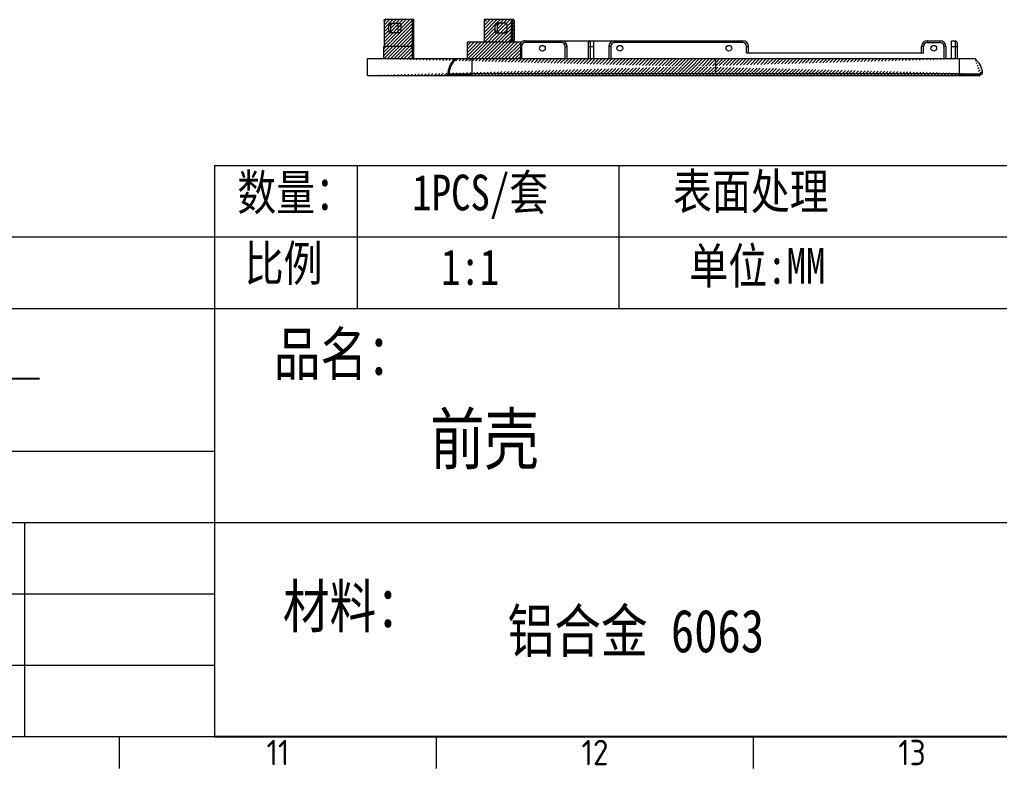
# Model space of a CAD drawing. Header units: inches. Extents: x 26991 to 28396, y -1342 to -349.
# Drawn here: x 27834.7 to 28092.8, y -1316.5 to -1119.4 of the extents above; entities that cross this region are included whole.
import ezdxf
from ezdxf.enums import TextEntityAlignment as Align

# ---------------------------------------------------------------- set-up
doc = ezdxf.new("R2010")
doc.units = ezdxf.units.IN
doc.header["$MEASUREMENT"] = 0
doc.layers.get('0').update_dxf_attribs({"lineweight": 13})
doc.layers.add('DIM', color=1, linetype='Continuous', lineweight=5)
for name, color, linetype in [('图框', 7, 'Continuous'), ('明细栏', 4, 'Continuous'), ('注释', 5, 'Continuous')]:
    doc.layers.add(name, color=color, linetype=linetype)
doc.styles.add('ISO Proportional', font='isocp.shx')
doc.styles.add('字母和汉字', font='arial.ttf', dxfattribs={"width": 0.8})
doc.styles.add('汉字专用', font='', dxfattribs={"width": 0.8})
doc.styles.get('汉字专用').set_extended_font_data('SimSun')
pattern_1 = [(45, (13162.61157168341, -894.725575413174), (-0.4419417382415922, 0.4419417382415922), [])]

msp = doc.modelspace()

# ---------------------------------------------------------------- hatches: boundary and pattern name
at = {"layer": 'DIM'}
h = msp.add_hatch(dxfattribs=at)
h.set_pattern_fill('ANSI31', color=256, scale=5, style=0)
h.set_pattern_definition(pattern_1)
h.paths.add_polyline_path([(27938.08563058124, -1126.421538282317), (27930.6614471162, -1126.421538282317), (27930.6614471162, -1129.621538281847), (27938.08563058124, -1129.621538281847)])
edge = h.paths.add_edge_path()
edge.add_spline(control_points=[(27938.13613562501, -1119.621538281887), (27938.13613562501, -1119.589372758207), (27938.12757339296, -1119.526930420557), (27938.09082504888, -1119.444944891107), (27938.03298897329, -1119.386899739227), (27937.98276121751, -1119.371538281507), (27937.95935893005, -1119.371538281507)], knot_values=[0, 0, 0, 0, 0.2876754404, 0.555407598, 0.7906994052, 1, 1, 1, 1], degree=3, periodic=0)
edge.add_line((27937.95935893005, -1119.371538281507), (27930.88829111768, -1119.371538281507))
edge.add_spline(control_points=[(27930.88829111768, -1119.371538281507), (27930.86488866385, -1119.371538281507), (27930.81466068328, -1119.386900381847), (27930.75682453022, -1119.444945538807), (27930.72007623821, -1119.526930960307), (27930.71151442272, -1119.589372951247), (27930.71151442272, -1119.621538281887)], knot_values=[0, 0, 0, 0, 0.2093021309999999, 0.4445956704999999, 0.712326228, 1, 1, 1, 1], degree=3, periodic=0)
edge.add_line((27930.71151442272, -1119.621538281886), (27930.71151442272, -1126.421538282317))
edge.add_line((27930.71151442272, -1126.421538282317), (27938.13613562501, -1126.421538282317))
edge.add_line((27938.13613562501, -1126.421538282317), (27938.13613562501, -1119.621538281879))
h.paths.add_polyline_path([(27932.54555443383, -1122.321538281927), (27931.94895128998, -1122.321538281927), (27931.94895128998, -1120.821538282187), (27932.54555443383, -1120.821538282187)], flags=16)
h.paths.add_polyline_path([(27938.57563198884, -1119.621538281887), (27938.13613562501, -1119.621538281887), (27938.13613562501, -1126.421538282317), (27938.08563058124, -1126.421538282317), (27938.08563058124, -1129.621538281847), (27938.57563198884, -1129.621538281847)])
h.paths.add_polyline_path([(27966.62673857765, -1125.321538281407), (27952.62673857796, -1125.321538281407), (27952.62673857796, -1129.621538281847), (27966.62673857765, -1129.621538281847)])
h.paths.add_polyline_path([(27964.2082528063, -1119.373851692949), (27964.18858289263, -1119.371538281507), (27957.13631448674, -1119.371538281507), (27957.09784516659, -1119.373090724427), (27957.09784516659, -1125.321538281407), (27963.58673858324, -1125.321538281407), (27963.98673858334, -1124.921538281307), (27964.2082528063, -1124.921538281307)])
h.paths.add_polyline_path([(27959.94594220597, -1122.321538281804), (27959.94594220597, -1120.821538282187), (27960.54254534982, -1120.821538282187), (27960.54254534982, -1122.321538281927)], flags=16)
h.paths.add_polyline_path([(27964.96196273271, -1119.621538281887), (27964.52246636888, -1119.621538281887), (27964.52246636888, -1124.921538281307), (27964.93673858326, -1124.921538281307), (27964.93673858326, -1125.321538281407), (27964.96196273271, -1125.321538281407)])
edge = h.paths.add_edge_path()
edge.add_spline(control_points=[(27964.96196273271, -1119.621538281887), (27964.96196273271, -1119.589372951247), (27964.95340091722, -1119.526930960307), (27964.91665262521, -1119.444945538807), (27964.85881647088, -1119.386900381847), (27964.80858849158, -1119.371538281507), (27964.78518603775, -1119.371538281507)], knot_values=[0, 0, 0, 0, 0.287673772, 0.5554043295000001, 0.790697869, 1, 1, 1, 1], degree=3, periodic=0)
edge.add_line((27964.78518603775, -1119.371538281507), (27964.2082528063, -1119.371538281507))
edge.add_line((27964.2082528063, -1119.371538281507), (27964.2082528063, -1119.373090723567))
edge.add_ellipse((27964.16891297896, -1119.621538281887), major_axis=(0.35355339119, 0), ratio=0.7071067812, start_angle=-1.4323939012683695e-07, end_angle=83.61147870136892, ccw=False)
edge.add_line((27964.52246637008, -1119.621538281887), (27964.9619627327, -1119.621538281887))
edge = h.paths.add_edge_path()
edge.add_line((27938.57563198884, -1119.373090724427), (27938.53716266869, -1119.371538281507))
edge.add_line((27938.53716266869, -1119.371538281507), (27938.06435600977, -1119.371538281507))
edge.add_spline(control_points=[(27938.13613562501, -1119.621538281887), (27938.13613562501, -1119.589372758207), (27938.12757339296, -1119.526930420557), (27938.09082504888, -1119.444944891107), (27938.03298897329, -1119.386899739227), (27937.98276121751, -1119.371538281507), (27937.95935893005, -1119.371538281507)], knot_values=[0, 0, 0, 0, 0.2876754404, 0.555407598, 0.7906994052, 1, 1, 1, 1], degree=3, periodic=0)
edge.add_line((27938.15860413887, -1119.621538281887), (27938.57563198884, -1119.621538281887))
edge.add_line((27938.57563198884, -1119.621538281887), (27938.57563198884, -1119.373090724427))
h = msp.add_hatch(dxfattribs=at)
h.set_pattern_fill('ANSI31', color=256, scale=5, style=0)
h.set_pattern_definition(pattern_1)
edge = h.paths.add_edge_path()
edge.add_arc((28087.58413412237, -1133.957387950237), 0.16415036258, 270.0348157618958, 305.5251358561652)
edge.add_line((27926.40749217861, -1134.121538282337), (28087.58423386817, -1134.121538282337))
edge.add_line((28088.33673601315, -1133.621540112917), (28087.6794642581, -1134.091019938497))
edge.add_spline(control_points=[(28086.33673860091, -1129.621538303437), (28087.67007613743, -1130.871542252497), (28088.33674279622, -1132.204880059527), (28088.33673857728, -1133.621551728337)], knot_values=[0, 0, 0, 0, 1, 1, 1, 1], degree=3, periodic=0)
edge.add_spline(control_points=[(28086.33673857805, -1129.621538281847), (28087.67007953214, -1130.871545427497), (28088.3356538525, -1132.205023400617), (28088.33673725267, -1133.621562739237)], knot_values=[0, 0, 0, 0, 1, 1, 1, 1], degree=3, periodic=0)
edge.add_line((27926.33672883652, -1129.621538281847), (28086.33673860218, -1129.621538281847))
edge.add_line((27926.33673857869, -1134.050827603337), (27926.33673857869, -1129.621538281847))

# ---------------------------------------------------------------- linework, layer by layer
at = {"color": 7, "linetype": 'Continuous'}
for p, q in [((27930.71151442272, -1119.621538281887), (27930.71151442272, -1126.421538282317)), ((27938.5559620739, -1119.371538281507), (27930.88829111768, -1119.371538281507)), ((27932.3025046799, -1120.321538281427), (27934.77737841442, -1120.321538281427)), ((27938.13613562501, -1119.621538281887), (27938.13613562501, -1126.421538282317)), ((27938.57563198884, -1119.621538281887), (27938.13613562501, -1119.621538281887)), ((27938.57563198884, -1119.373090724427), (27938.55603598536, -1119.372299920827)), ((27938.57563198884, -1129.621538281847), (27938.57563198884, -1119.373090724427)), ((27957.09784516659, -1119.373090724427), (27957.11744117007, -1119.372299920827)), ((27957.09784516659, -1119.373090724427), (27957.09784516659, -1125.321538281407)), ((27964.78518603775, -1119.371538281507), (27957.11751508026, -1119.371538281507)), ((27962.77436933041, -1120.321538281427), (27960.29949559589, -1120.321538281427)), ((27964.18858289263, -1119.371538281507), (27964.20811942836, -1119.373836006147)), ((27964.2082528063, -1119.373090724427), (27964.2082528063, -1124.921538281307)), ((27964.52246636888, -1119.621538281887), (27964.52246636888, -1124.921538281307)), ((27964.96196273271, -1119.621538281887), (27964.52246636888, -1119.621538281887)), ((27964.96196273271, -1119.621538281887), (27964.96196273271, -1125.321538281407)), ((27931.94895128998, -1122.321538281927), (27931.94895128998, -1120.821538282187)), ((27932.54555443383, -1120.821538282187), (27931.94895128998, -1120.821538282187)), ((27931.94895128998, -1122.321538281927), (27932.54555443383, -1122.321538281927)), ((27934.77737841442, -1122.821538281417), (27932.3025046799, -1122.821538281417)), ((27932.54555443383, -1122.321538281927), (27932.54555443383, -1120.821538282187)), ((27934.31332138724, -1120.821538282187), (27934.31332138724, -1122.321538281927)), ((27935.13093180561, -1120.821538282187), (27935.13093180561, -1122.321538281927)), ((27959.94594220597, -1120.821538282187), (27959.94594220597, -1122.321538281927)), ((27960.54254534982, -1120.821538282187), (27959.94594220597, -1120.821538282187)), ((27959.94594220597, -1122.321538281927), (27960.54254534982, -1122.321538281927)), ((27960.29949559589, -1122.821538281417), (27962.77436933041, -1122.821538281417)), ((27960.54254534982, -1120.821538282187), (27960.54254534982, -1122.321538281927)), ((27963.12792272033, -1122.321538281927), (27963.12792272033, -1120.821538282187)), ((27952.62673857796, -1125.321538281407), (27952.62673857796, -1129.621538281847)), ((27966.62673857765, -1125.321538281407), (27952.62673857796, -1125.321538281407)), ((27963.58673858324, -1125.321538281407), (27963.98673858207, -1124.921538282577)), ((27963.98673858334, -1124.921538281307), (27963.98673858334, -1125.321538281407)), ((27963.98673858207, -1124.921538281307), (27964.93673858326, -1124.921538281307)), ((27964.93673858326, -1125.321538281407), (27964.93673858326, -1124.921538281307)), ((27966.62673857765, -1125.321538281407), (27966.62673857765, -1129.621538281847)), ((27967.93673858274, -1125.421538282067), (27967.93673858274, -1124.921538281307)), ((27967.93673858274, -1124.921538281307), (28025.23673857738, -1124.921538281307)), ((27977.43673858321, -1125.421538282067), (27967.93673858274, -1125.421538282067)), ((27977.43673858321, -1125.421538282067), (27977.43673858321, -1124.921538281307)), ((27984.98673858224, -1124.921538281307), (27984.48673858275, -1125.421538282067)), ((27984.48673858275, -1125.421538282067), (27984.48673858275, -1129.621538281847)), ((27984.98673858224, -1124.921538281307), (27984.98673858224, -1129.621538281847)), ((27985.93673858216, -1124.921538281307), (27985.93673858216, -1129.621538281847)), ((27991.4367385829, -1125.421538282067), (27991.4367385829, -1124.921538281307)), ((28025.23673857738, -1125.421538282067), (27991.4367385829, -1125.421538282067)), ((28025.23673857738, -1125.421538282067), (28025.23673857738, -1124.921538281307)), ((28073.83673857429, -1124.921538282577), (28077.23673858657, -1124.921538282577)), ((28073.83673857429, -1124.921538282577), (28073.83673857429, -1125.421538282067)), ((28073.83673857556, -1125.421538282067), (28077.23673859673, -1125.421538282067)), ((28077.23673858657, -1125.421538282067), (28077.23673858657, -1124.921538282577)), ((28080.23673858224, -1124.921538281307), (28081.18673858216, -1124.921538281307)), ((28080.23673858224, -1129.621538281847), (28080.23673858224, -1124.921538281307)), ((28081.68673858292, -1125.421538282067), (28081.18673858216, -1124.921538281307)), ((28081.18673858216, -1124.921538281307), (28081.18673858216, -1129.621538281847)), ((28081.68673858292, -1125.421538282067), (28081.68673858292, -1129.621538281847)), ((27938.13613562501, -1126.421538282317), (27930.66143236007, -1126.421538282317)), ((27930.6614471162, -1129.621538281847), (27930.6614471162, -1126.421538282317)), ((27938.08563058124, -1126.421538282317), (27938.08563058124, -1129.621538281847)), ((27966.93673858249, -1126.421538282317), (27966.62673857765, -1126.421538282317)), ((27966.93673858249, -1126.421538282317), (27966.93673858249, -1129.621538281847)), ((27978.43673858219, -1129.621538281847), (27978.43673858219, -1126.421538282317)), ((27978.43673858219, -1126.421538282317), (27978.93673858295, -1126.421538282317)), ((27978.93673858295, -1129.621538281847), (27978.93673858295, -1126.421538282317)), ((27984.48673858275, -1126.421538282317), (27985.93673858216, -1126.421538282317)), ((27989.93673858316, -1126.421538282317), (27989.93673858316, -1129.621538281847)), ((27990.43673858265, -1126.421538282317), (27989.93673858316, -1126.421538282317)), ((27990.43673858265, -1126.421538282317), (27990.43673858265, -1129.621538281847)), ((28026.23673857763, -1126.421538282317), (28026.73673857712, -1126.421538282317)), ((28026.23673857763, -1128.171538282437), (28026.23673857763, -1126.421538282317)), ((28026.73673857712, -1128.171538282437), (28026.73673857712, -1126.421538282317)), ((28072.83673857785, -1126.421538245487), (28072.33673857836, -1126.421538245487)), ((28072.33673857836, -1128.171538282437), (28072.33673857836, -1126.421538245487)), ((28072.83673857785, -1128.171538282437), (28072.83673857785, -1126.421538273427)), ((28078.7367385825, -1126.421538225167), (28078.23673858301, -1126.421538225167)), ((28078.23673858174, -1126.421538291207), (28078.23673858174, -1129.621538281847)), ((28078.7367385825, -1126.421538225167), (28078.7367385825, -1129.621538281847)), ((28080.23673858224, -1126.421538282317), (28081.68673858292, -1126.421538282317)), ((27926.33672883652, -1129.621538281847), (28086.33673860218, -1129.621538281847)), ((27926.33673857869, -1134.050827603337), (27926.33673857869, -1129.621538281847)), ((27953.83674125701, -1129.621538341537), (27953.8367392847, -1134.121538282337)), ((28018.08673857718, -1129.621538288197), (28018.08673857718, -1133.621543187587)), ((28072.83673857785, -1128.171538282437), (28026.23673857763, -1128.171538282437)), ((28082.33673857197, -1134.121538282337), (28082.33673864944, -1129.621538281847)), ((27926.33673857869, -1134.050827603337), (27947.54488464847, -1134.050827603337)), ((27926.40749217861, -1134.121538282337), (28087.58423386817, -1134.121538282337)), ((27947.8695281051, -1134.059301693577), (27947.54488042445, -1134.050827600797)), ((27947.54488464847, -1134.050827603337), (27947.54488709703, -1133.616767395767)), ((27947.54584333718, -1134.121538164227), (27947.54488594514, -1134.050827600797)), ((27948.49399168726, -1134.091004788667), (27947.83673756235, -1133.621537556407)), ((27948.35813002096, -1134.087728356307), (27948.13331385515, -1134.069897179117)), ((27948.4510287328, -1134.089395738037), (27948.35813002096, -1134.087728356307)), ((27948.49399153486, -1134.091005583687), (27948.4510287328, -1134.089395738037)), ((27948.98885522382, -1134.091243657887), (27948.65336965781, -1134.090309372227)), ((27953.64769581722, -1134.091284541727), (27953.39786847588, -1134.091431193707)), ((27953.83690201107, -1134.091103921057), (27953.64769581722, -1134.091284541727)), ((28082.33673877898, -1133.621538635907), (27953.83676421607, -1133.621539027067)), ((27953.83676421607, -1134.091016603477), (28082.33673877898, -1134.091016603477)), ((28087.21263321437, -1134.091123414287), (28082.3367387739, -1134.091009015227)), ((28087.42984147693, -1134.090549552087), (28087.21263321437, -1134.091123414287)), ((28087.67968594676, -1134.090813365377), (28087.42984147693, -1134.090549552087)), ((28087.65112485199, -1133.621789613307), (28088.3399487258, -1133.621105007107)), ((28088.33673601315, -1133.621540112917), (28087.6794642581, -1134.091019938497))]:
    msp.add_line(p, q, dxfattribs=at)
for centre in [(27972.43673858323, -1126.921538281807), (27992.83673858325, -1126.921538281807), (28021.58673857742, -1126.921538281807), (28075.55980781293, -1126.921538281807)]:
    msp.add_circle(centre, 0.7499999998699999, dxfattribs=at)
for centre, radius, start, end in [((27967.93673858274, -1126.421538282317), 1.49999999974, 90, 152.1505908881589), ((27967.93673858274, -1126.421538282317), 1.00000000025, 90, 180), ((27977.43673858321, -1126.421538282317), 1.49999999974, 0, 90), ((27977.43673858321, -1126.421538282317), 1.00000000025, 0, 90), ((27991.4367385829, -1126.421538282317), 1.49999999974, 90, 180), ((27991.4367385829, -1126.421538282317), 1.00000000025, 90, 180), ((28025.23673857738, -1126.421538282317), 1.49999999974, 0, 90), ((28025.23673857738, -1126.421538282317), 1.00000000025, 0, 90), ((28073.8367385781, -1126.421538282317), 1.49999999974, 90, 179.9999987152), ((28073.8367385781, -1126.421538282317), 1.00000000025, 90.00000014736766, 179.9999994967994), ((28077.23673858276, -1126.421538282317), 1.49999999974, 2.199799857664924e-06, 90), ((28077.23673858276, -1126.421538282317), 1.00000000025, 359.9999994927006, 89.99999923064489), ((27954.20321011513, -1134.635834408937), 6.630682120879999, 142.3995711021395, 144.9763668200977), ((27952.26438885435, -1133.619484248347), 4.42765074844, 166.9568096903821, 180.0265803649004), ((27952.3395411234, -1133.635941937047), 4.50457846225, 165.3543319125102, 166.9686094330899), ((27953.54394236712, -1133.629049142857), 5.999069475040001, 179.63685386, 179.8826996566993), ((27948.58934303961, -1133.957387908327), 0.16415040449, 234.4736489104747, 269.9651774833694), ((28087.58413412237, -1133.957387950237), 0.16415036258, 270.0348157618958, 305.5251358561652)]:
    msp.add_arc(centre, radius, start, end, dxfattribs=at)
msp.add_ellipse((27964.16891297896, -1119.621538281887), major_axis=(0.35355339119, 0), ratio=0.7071067812, start_param=-2.5e-09, end_param=1.4592955958, dxfattribs=at)
for points, knots in [([(27930.71151442272, -1119.621538281887), (27930.71151442272, -1119.589372951247), (27930.72007623821, -1119.526930960307), (27930.75682453022, -1119.444945538807), (27930.81466068328, -1119.386900381847), (27930.86488866385, -1119.371538281507), (27930.88829111768, -1119.371538281507)], [0, 0, 0, 0, 0.287673772, 0.5554043295000001, 0.790697869, 1, 1, 1, 1]), ([(27932.3025046799, -1120.321538281427), (27932.2556503794, -1120.321538281427), (27932.15502176049, -1120.351976817197), (27932.03979334858, -1120.468482125207), (27931.96579797206, -1120.632135409787), (27931.94895128998, -1120.757125177587), (27931.94895128998, -1120.821538282187)], [0, 0, 0, 0, 0.2094881562, 0.4446582878, 0.7120054673, 1, 1, 1, 1]), ([(27932.54555443383, -1120.821538282187), (27932.54555443383, -1120.757125177587), (27932.56240111718, -1120.632135409787), (27932.6363964937, -1120.468482125207), (27932.75162490434, -1120.351976817197), (27932.85225352452, -1120.321538281427), (27932.89910782502, -1120.321538281427)], [0, 0, 0, 0, 0.2879945327, 0.5553417122, 0.7905118438, 1, 1, 1, 1]), ([(27934.66687477843, -1120.321538281427), (27934.62002047793, -1120.321538281427), (27934.51947295614, -1120.351838732637), (27934.44724787453, -1120.425046185917), (27934.41688020095, -1120.467992560527)], [0, 0, 0, 0, 0.4711216724, 1, 1, 1, 1]), ([(27935.13093180561, -1120.821538282187), (27935.13093180561, -1120.757125177587), (27935.11408512226, -1120.632135409787), (27935.04008974574, -1120.468482125207), (27934.9248613351, -1120.351976817197), (27934.82423271492, -1120.321538281427), (27934.77737841442, -1120.321538281427)], [0, 0, 0, 0, 0.2879945327, 0.5553417122, 0.7905118438, 1, 1, 1, 1]), ([(27937.95935893005, -1119.371538281507), (27937.98276121751, -1119.371538281507), (27938.03298897329, -1119.386899739227), (27938.09082504888, -1119.444944891107), (27938.12757339296, -1119.526930420557), (27938.13613562501, -1119.589372758207), (27938.13613562501, -1119.621538281887)], [0, 0, 0, 0, 0.2093005948, 0.4445924020000001, 0.7123245596, 1, 1, 1, 1]), ([(27960.29949559589, -1120.321538281427), (27960.25264129539, -1120.321538281427), (27960.15201267521, -1120.351976817197), (27960.03678426457, -1120.468482125207), (27959.96278888805, -1120.632135409787), (27959.94594220597, -1120.757125177587), (27959.94594220597, -1120.821538282187)], [0, 0, 0, 0, 0.2094881562, 0.4446582878, 0.7120054673999999, 1, 1, 1, 1]), ([(27960.54254534982, -1120.821538282187), (27960.54254534982, -1120.757125177587), (27960.5593920319, -1120.632135409787), (27960.63338740969, -1120.468482125207), (27960.74861582033, -1120.351976817197), (27960.84924444051, -1120.321538281427), (27960.89609874101, -1120.321538281427)], [0, 0, 0, 0, 0.2879945327, 0.5553417122, 0.7905118438, 1, 1, 1, 1]), ([(27963.12792272033, -1120.821538282187), (27963.12792272033, -1120.757125177587), (27963.11107603825, -1120.632135409787), (27963.03708066173, -1120.468482125207), (27962.92185225109, -1120.351976817197), (27962.82122363091, -1120.321538281427), (27962.77436933041, -1120.321538281427)], [0, 0, 0, 0, 0.2879945327, 0.5553417122, 0.7905118438, 1, 1, 1, 1]), ([(27964.96196273271, -1119.621538281887), (27964.96196273271, -1119.589372951247), (27964.95340091722, -1119.526930960307), (27964.91665262521, -1119.444945538807), (27964.85881647088, -1119.386900381847), (27964.80858849158, -1119.371538281507), (27964.78518603775, -1119.371538281507)], [0, 0, 0, 0, 0.287673772, 0.5554043295000001, 0.790697869, 1, 1, 1, 1]), ([(27931.94895128998, -1122.321538281927), (27931.94895128998, -1122.385951385257), (27931.96579797206, -1122.510941154327), (27932.03979334858, -1122.674594438907), (27932.15502176049, -1122.791099746917), (27932.2556503794, -1122.821538281417), (27932.3025046799, -1122.821538281417)], [0, 0, 0, 0, 0.2879945327, 0.5553417122, 0.7905118438, 1, 1, 1, 1]), ([(27932.89910782502, -1122.821538281417), (27932.85225352452, -1122.821538281417), (27932.75162490434, -1122.791099746917), (27932.6363964937, -1122.674594438907), (27932.56240111718, -1122.510941154327), (27932.54555443383, -1122.385951385257), (27932.54555443383, -1122.321538281927)], [0, 0, 0, 0, 0.2094881562, 0.4446582878, 0.7120054673, 1, 1, 1, 1]), ([(27934.41688020095, -1120.467992560527), (27934.40003256002, -1120.491818723187), (27934.33816572541, -1120.599723701687), (27934.31332138724, -1120.726820859227), (27934.31332138724, -1120.821538282187)], [0, 0, 0, 0, 0.2355233946, 1, 1, 1, 1]), ([(27934.31332138724, -1122.321538281927), (27934.31332138724, -1122.385951385257), (27934.33016806932, -1122.510941154327), (27934.40416344711, -1122.674594438907), (27934.51939185775, -1122.791099746917), (27934.62002047793, -1122.821538281417), (27934.66687477843, -1122.821538281417)], [0, 0, 0, 0, 0.2879945327, 0.5553417122, 0.7905118438, 1, 1, 1, 1]), ([(27934.77737841442, -1122.821538281417), (27934.82423271492, -1122.821538281417), (27934.9248613351, -1122.791099746917), (27935.04008974574, -1122.674594438907), (27935.11408512226, -1122.510941154327), (27935.13093180561, -1122.385951385257), (27935.13093180561, -1122.321538281927)], [0, 0, 0, 0, 0.2094881562, 0.4446582878, 0.7120054673, 1, 1, 1, 1]), ([(27959.94594220597, -1122.321538281927), (27959.94594220597, -1122.385951385257), (27959.96278888805, -1122.510941154327), (27960.03678426457, -1122.674594438907), (27960.15201267521, -1122.791099746917), (27960.25264129539, -1122.821538281417), (27960.29949559589, -1122.821538281417)], [0, 0, 0, 0, 0.2879945327, 0.5553417122, 0.7905118438, 1, 1, 1, 1]), ([(27960.89609874101, -1122.821538281417), (27960.84924444051, -1122.821538281417), (27960.74861582033, -1122.791099746917), (27960.63338740969, -1122.674594438907), (27960.5593920319, -1122.510941154327), (27960.54254534982, -1122.385951385257), (27960.54254534982, -1122.321538281927)], [0, 0, 0, 0, 0.2094881562, 0.4446582878, 0.7120054673, 1, 1, 1, 1]), ([(27962.77436933041, -1122.821538281417), (27962.82122363091, -1122.821538281417), (27962.92185225109, -1122.791099746917), (27963.03708066173, -1122.674594438907), (27963.11107603825, -1122.510941154327), (27963.12792272033, -1122.385951385257), (27963.12792272033, -1122.321538281927)], [0, 0, 0, 0, 0.2094881562, 0.4446582878, 0.7120054673, 1, 1, 1, 1]), ([(27949.36294781193, -1129.621540552607), (27949.10547578052, -1129.886390670607), (27948.61964124927, -1130.450546110747), (27948.03070988713, -1131.403960255477), (27947.63935926775, -1132.463859413297), (27947.54738921039, -1133.215162179167), (27947.54499338714, -1133.591026719537)], [0, 0, 0, 0, 0.2477987822, 0.4976998432, 0.7478421011, 1, 1, 1, 1]), ([(27926.40745874967, -1134.121538168037), (27926.38886278864, -1134.121514551117), (27926.34619941702, -1134.112126340277), (27926.3369279522, -1134.069442576267), (27926.3369279522, -1134.050827603337)], [0, 0, 0, 0, 0.499744762, 1, 1, 1, 1]), ([(27947.54488969037, -1133.616764674157), (27947.54216619315, -1133.624652325387), (27947.53990508896, -1133.636320154477), (27947.54053701302, -1133.654415788847), (27947.55742788602, -1133.661863255537), (27947.57790510821, -1133.657821103347), (27947.60626177108, -1133.643441809017), (27947.64163747249, -1133.630856234747), (27947.69134840431, -1133.620621693367), (27947.73976789726, -1133.621442761067), (27947.78792342325, -1133.620783443107), (27947.81623533005, -1133.623272333227), (27947.83405046079, -1133.619778878187), (27947.83673454864, -1133.621539710327)], [0, 0, 0, 0, 0.0739708335, 0.1090340481, 0.1448007675, 0.2178594515, 0.289202691, 0.4264211257, 0.5494377466, 0.7365688261, 0.8555282190000001, 0.9715438803, 1, 1, 1, 1]), ([(27947.83673853898, -1133.621538254907), (27947.83674011251, -1133.620173924387), (27947.84571995231, -1133.623794643587), (27947.85524938588, -1133.620619973787), (27947.87938820857, -1133.623110876857), (27947.91048525077, -1133.622682048657), (27947.95350201259, -1133.623640610367), (27948.00737656575, -1133.624041287747), (27948.07364718505, -1133.624570350697), (27948.18876346231, -1133.625049660127), (27948.36948580724, -1133.625102144147), (27948.63370209364, -1133.624140164867), (27948.9635554954, -1133.622447530457), (27949.35913953532, -1133.621322577157), (27949.81501697637, -1133.621732235977), (27950.32111893851, -1133.621870239257), (27950.86535586629, -1133.621652419017), (27951.43646689831, -1133.621471314477), (27952.02516166961, -1133.621710814887), (27952.5233033924, -1133.621745309357), (27952.92557379182, -1133.621692697067), (27953.17820384663, -1133.621654763437), (27953.38063992131, -1133.621564521047), (27953.53263700619, -1133.621679152517), (27953.65930557429, -1133.621216547397), (27953.74806045266, -1133.622003589257), (27953.79867235042, -1133.620685218767), (27953.82418754704, -1133.623270646667), (27953.83674683104, -1133.621563621887)], [0, 0, 0, 0, 0.000682161, 0.0027982947, 0.0064528547, 0.0117511739, 0.0188134147, 0.027772502, 0.0387621981, 0.0519231708, 0.08534283029999999, 0.1291145226, 0.1840347645, 0.2502693904, 0.3269061602, 0.4119717979, 0.5033189065, 0.59902293, 0.6975255501000001, 0.7976645254000001, 0.8480921139, 0.8986597912000001, 0.9239780497, 0.9493110214, 0.9746532983, 0.98732624, 0.9936626587, 1, 1, 1, 1]), ([(27948.65336965781, -1134.090309372227), (27948.62904348472, -1134.090582758777), (27948.58871967027, -1134.090398296357), (27948.53792514143, -1134.093123784937), (27948.51045806149, -1134.089661096917), (27948.4965702851, -1134.092830079657), (27948.49399141167, -1134.091004591817)], [0, 0, 0, 0, 0.4578580721, 0.7643703572, 0.9405351938, 1, 1, 1, 1]), ([(27953.39786847588, -1134.091431193707), (27953.1742355297, -1134.091519613647), (27952.72910752867, -1134.091796642557), (27952.20208559821, -1134.089816260437), (27951.81777098076, -1134.090255987777), (27951.5747828358, -1134.092439023797), (27951.33443610796, -1134.091461556867), (27951.02484624581, -1134.083109099607), (27950.65481636611, -1134.095340635977), (27949.95249541363, -1134.101914357907), (27949.40037122832, -1134.090699620367), (27948.98885522382, -1134.091243657887)], [0, 0, 0, 0, 0.1521604233, 0.3028656529, 0.3585889328, 0.4136478105, 0.4682003764, 0.5221173311999999, 0.6243290112, 0.7200032447, 1, 1, 1, 1]), ([(28082.33673878533, -1133.621538566057), (28083.35792147118, -1133.621522320217), (28084.81754340842, -1133.628784436757), (28086.58899929527, -1133.620835793777), (28087.33928143199, -1133.621920522367), (28087.65112485199, -1133.621789613307)], [0, 0, 0, 0, 0.5764626032, 0.8239628543999999, 1, 1, 1, 1])]:
    msp.add_open_spline(points, degree=3, knots=knots, dxfattribs=at)
for points in [[(27949.83673732536, -1129.621539456597), (27948.50340482058, -1130.871539123217), (27947.83680130873, -1132.204879913477), (27947.83673858216, -1133.621538301897)], [(27948.94981962752, -1130.590116453907), (27949.20245084692, -1130.261881453787), (27949.49808905168, -1129.939022325567), (27949.83673732536, -1129.621539456597)], [(28086.33673857805, -1129.621538281847), (28087.67007953214, -1130.871545427497), (28088.3356538525, -1132.205023400617), (28088.33673725267, -1133.621562739237)], [(28086.33673860091, -1129.621538303437), (28087.67007613743, -1130.871542252497), (28088.33674279622, -1132.204880059527), (28088.33673857728, -1133.621551728337)], [(27947.98132565392, -1132.497001620317), (27948.0645232066, -1132.178610529897), (27948.18362650027, -1131.864707657577), (27948.33863788697, -1131.555293295457)], [(27948.33863788697, -1131.555293295457), (27948.46109584246, -1131.310858026137), (27948.60596365915, -1131.069223988197), (27948.77324249655, -1130.830391327687)], [(27948.13331385515, -1134.069897179117), (27948.04551394058, -1134.063973958807), (27947.9574940709, -1134.061730385697), (27947.8695281051, -1134.059301693577)]]:
    msp.add_open_spline(points, degree=3, dxfattribs=at)
at = {"layer": '图框', "color": 7, "lineweight": 9}
for p, q in [((27024.1363574004, -1308.142867797685), (28362.1452124404, -1308.142867797685)), ((27861.0183004404, -1316.494982997685), (27861.0183004404, -1308.142867797685)), ((27944.5394524404, -1316.494982997685), (27944.5394524404, -1308.142867797685)), ((28028.06060444039, -1316.494982997685), (28028.06060444039, -1308.142867797685)), ((28028.06060444039, -1308.142867797688), (28362.1452124404, -1308.142867797688)), ((28028.06060444039, -1308.142867797688), (28362.1452124404, -1308.142867797688))]:
    msp.add_line(p, q, dxfattribs=at)
at = {"layer": '明细栏', "lineweight": 9}
for p, q in [((27886.07464604039, -1157.804794197678), (28362.1452124404, -1157.804794197678)), ((27886.07464604039, -1157.804794197678), (27886.07464604039, -1308.142867797679)), ((27923.6591644404, -1157.804794197678), (27923.6591644404, -1195.389312597678)), ((27992.56411484039, -1157.804794197679), (27992.56411484039, -1195.389312597678)), ((27648.03936284039, -1176.597053397678), (28362.1452124404, -1176.597053397678)), ((27648.03936284039, -1195.38931259768), (27835.96195484039, -1195.38931259768)), ((27835.96195484039, -1195.389312597678), (28362.1452124404, -1195.389312597678)), ((27648.03936284039, -1232.973830997678), (27886.07464604039, -1232.973830997678)), ((27648.03936284039, -1251.766090197678), (27835.96195484039, -1251.766090197678)), ((27835.96195484039, -1251.766090197678), (28099.05358364039, -1251.766090197678)), ((27835.96195484039, -1251.766090197678), (27835.96195484039, -1308.142867797679)), ((27648.03936284039, -1270.558349397679), (27886.07464604039, -1270.558349397679)), ((27648.03936284039, -1289.350608597679), (27886.07464604039, -1289.350608597679))]:
    msp.add_line(p, q, dxfattribs=at)
at = {"layer": '明细栏'}
msp.add_line((27886.07464604039, -1308.142867797682), (28362.1452124404, -1308.142867797682), dxfattribs=at)
at = {"layer": '注释', "lineweight": -3}
msp.add_line((27839.97378105233, -1213.968983163569), (27812.42254899429, -1213.968983163569), dxfattribs=at)

# ---------------------------------------------------------------- texts
at = {"layer": '图框', "color": 7, "lineweight": 9, "style": 'ISO Proportional'}
for s, p in [('11', (27902.77887644041, -1312.318925397685)), ('12', (27986.3000284404, -1312.318925397685)), ('13', (28069.8211804404, -1312.318925397685))]:
    msp.add_text(s, height=6.681692160000001, dxfattribs=at).set_placement(p, align=Align.MIDDLE)
at = {"layer": '注释', "lineweight": -3, "attachment_point": 1}
for s, insert, char_height, width, style in [('数量：   1PCS/套', (27892.04756441476, -1160.18861924044), 9.396129600000002, 192.1355610271995, '汉字专用'), ('{\\C256;表面处理}', (28006.84855988635, -1159.89873971944), 9.396129600000002, 192.1355610271995, '汉字专用'), ('比例', (27893.99381431665, -1178.832010542681), 9.396129600000002, 192.1355610271995, '汉字专用'), ('单位:MM', (28011.14948353219, -1179.517931737394), 9.396129600000002, 192.1355610271995, '汉字专用'), ('1:1', (27945.73624329122, -1179.81248584771), 9.396129600000002, 192.1355610271995, '汉字专用'), ('品名：', (27901.67166755583, -1201.750653544834), 11.27535552, 96.86174076712459, '汉字专用'), ('{\\fSimSun|b0|i0|c134|p2;前壳}', (27942.81247875129, -1223.220761194472), 13.15458144, 212.9887136318231, '字母和汉字'), ('材料：', (27904.05229218459, -1268.168174158836), 11.27535552, 53.1123583185322, '汉字专用'), ('{\\fSimSun|b0|i0|c134|p2;铝合金 6063 }', (27963.25976474856, -1274.658711950198), 11.27535552, 155.7659742063421, '字母和汉字')]:
    msp.add_mtext(s, dxfattribs=dict(at, insert=insert, char_height=char_height, width=width, style=style))

doc.saveas('drawing.dxf')
